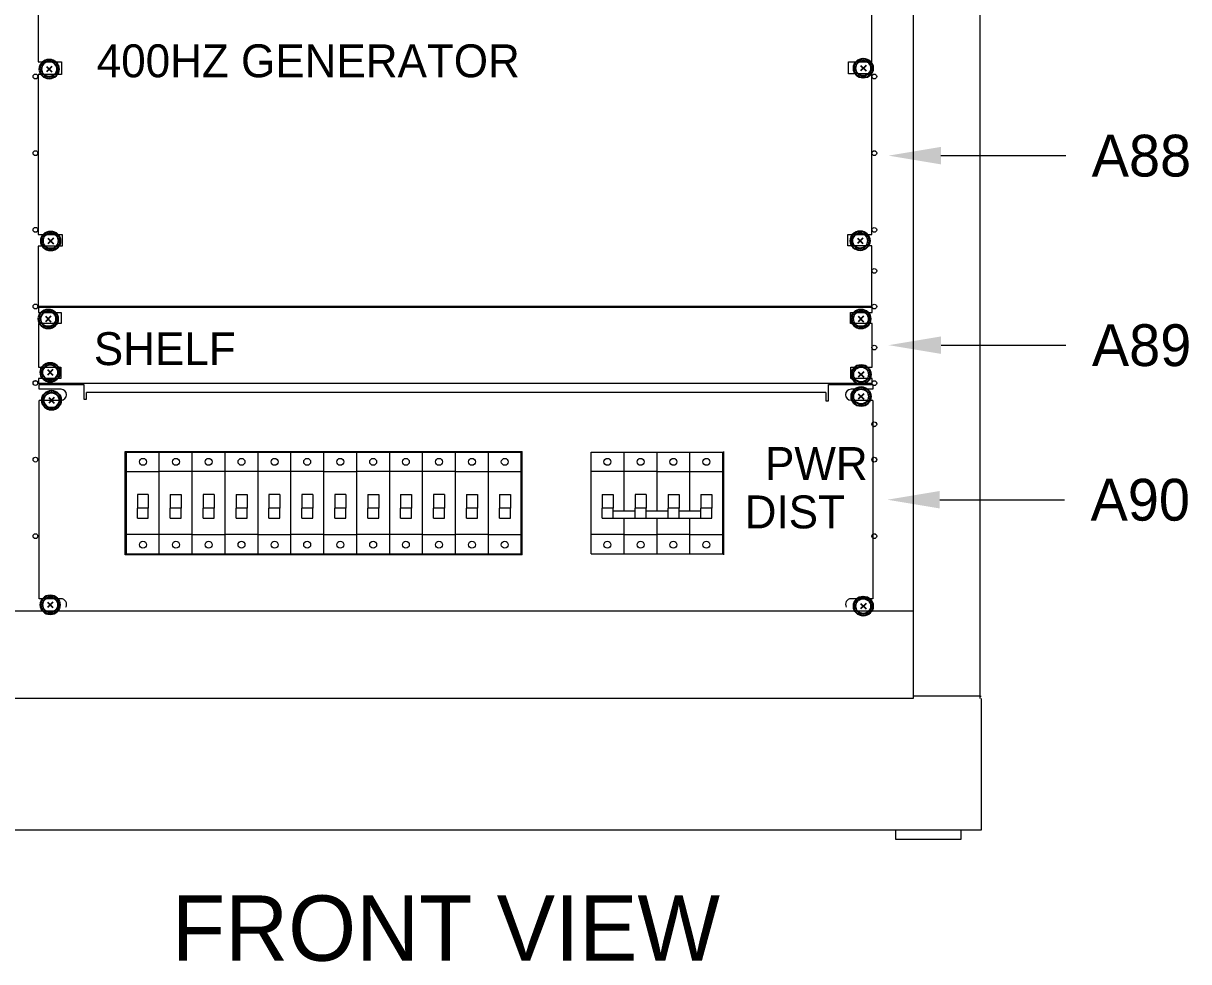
# Model space of a CAD drawing. Header units: inches. Extents: x -0.6 to 43.4, y -0.5 to 33.5.
# Drawn here: x 2.475 to 6.412, y 15.798 to 18.969 of the extents above; entities that cross this region are included whole.
import ezdxf
from ezdxf.enums import TextEntityAlignment as Align

# ---------------------------------------------------------------- set-up
doc = ezdxf.new("R2010")
doc.units = ezdxf.units.IN
doc.header["$MEASUREMENT"] = 0
doc.styles.add('dgn029', font='dgn029.shx')

# ---------------------------------------------------------------- blocks, each defined once
blk = doc.blocks.new('A$C41317C4A')
at = {"color": 7}
for p, q in [((0.156, 0.281), (0.281, 0.156)), ((0.281, 0.281), (0.156, 0.156))]:
    blk.add_line(p, q, dxfattribs=at)
for radius in [0.219, 0.175]:
    blk.add_circle((0.219, 0.219), radius, dxfattribs=at)
blk = doc.blocks.new('A$C63D57268')
at = {"linetype": 'ByBlock', "lineweight": -2}
blk.add_lwpolyline([(0.18, 0), (0.6104, 0)], dxfattribs=at)
blk.add_solid([(0.18, -0.03), (0, 0), (0.18, 0.03)])

msp = doc.modelspace()

# ---------------------------------------------------------------- linework, layer by layer
at = {"lineweight": 5}
for p, q in [((5.481, 28.3808), (5.481, 16.6872)), ((5.7075, 16.6872), (5.7075, 28.3808)), ((2.5286, 17.7321), (2.5286, 17.7483)), ((2.5286, 17.7483), (2.6791, 17.7483)), ((2.6027, 17.7321), (2.5286, 17.7321)), ((2.6791, 17.7483), (2.6791, 17.6988)), ((5.1861, 17.721), (2.688, 17.721)), ((2.688, 17.6988), (2.688, 17.721)), ((5.1861, 17.721), (5.1861, 17.6929)), ((5.195, 17.6929), (5.195, 17.7483)), ((5.195, 17.7483), (5.3455, 17.7483)), ((5.3455, 17.7321), (5.2713, 17.7321)), ((5.3455, 17.7483), (5.3455, 17.7321)), ((2.5286, 17.6951), (2.6027, 17.6951)), ((2.5286, 17.0244), (2.5286, 17.6938)), ((2.6791, 17.6988), (2.688, 17.6988)), ((5.1861, 17.6929), (5.195, 17.6929)), ((5.2713, 17.6951), (5.3455, 17.6951)), ((5.3455, 17.6938), (5.3455, 17.0244)), ((2.8193, 17.5217), (4.1605, 17.5217)), ((2.8193, 17.1732), (2.8193, 17.5217)), ((4.1605, 17.1734), (4.1605, 17.5219)), ((4.8415, 17.1734), (4.8415, 17.5219)), ((2.8232, 17.2411), (2.8232, 17.5203)), ((2.8232, 17.5203), (4.1574, 17.5203)), ((2.9343, 17.1758), (2.9343, 17.5203)), ((3.0455, 17.1758), (3.0455, 17.5203)), ((3.1567, 17.1758), (3.1567, 17.5203)), ((3.2679, 17.1758), (3.2679, 17.5203)), ((3.3791, 17.1758), (3.3791, 17.5203)), ((3.4903, 17.1758), (3.4903, 17.5203)), ((3.6015, 17.1758), (3.6015, 17.5203)), ((3.7127, 17.1758), (3.7127, 17.5203)), ((3.8239, 17.1758), (3.8239, 17.5203)), ((3.9351, 17.1758), (3.9351, 17.5203)), ((4.0463, 17.1758), (4.0463, 17.5203)), ((4.1574, 17.1758), (4.1574, 17.5203)), ((4.3937, 17.1758), (4.3937, 17.5203)), ((4.3937, 17.5203), (4.8384, 17.5203)), ((4.5049, 17.3218), (4.5049, 17.5203)), ((4.616, 17.3218), (4.616, 17.5203)), ((4.7272, 17.3218), (4.7272, 17.5203)), ((4.8384, 17.1758), (4.8384, 17.5203)), ((2.8232, 17.4542), (2.9343, 17.4542)), ((3.0455, 17.4542), (2.9343, 17.4542)), ((3.1567, 17.4542), (3.0455, 17.4542)), ((3.2679, 17.4542), (3.1567, 17.4542)), ((3.3791, 17.4542), (3.2679, 17.4542)), ((3.4903, 17.4542), (3.3791, 17.4542)), ((3.3791, 17.2411), (3.3791, 17.4542)), ((3.4903, 17.4542), (3.6015, 17.4542)), ((3.7127, 17.4542), (3.6015, 17.4542)), ((3.8239, 17.4542), (3.7127, 17.4542)), ((3.9351, 17.4542), (3.8239, 17.4542)), ((3.9351, 17.4542), (4.0463, 17.4542)), ((3.9351, 17.2411), (3.9351, 17.4542)), ((4.0463, 17.4542), (4.1574, 17.4542)), ((4.5049, 17.4542), (4.3937, 17.4542)), ((4.616, 17.4542), (4.5049, 17.4542)), ((4.616, 17.4542), (4.7272, 17.4542)), ((4.7272, 17.4542), (4.8384, 17.4542)), ((2.8973, 17.3772), (2.8602, 17.3772)), ((2.8602, 17.3772), (2.8602, 17.3303)), ((2.8973, 17.3772), (2.8973, 17.3303)), ((2.9714, 17.3772), (3.0085, 17.3772)), ((2.9714, 17.3772), (2.9714, 17.3303)), ((3.0085, 17.3772), (3.0085, 17.3303)), ((3.1197, 17.3772), (3.0826, 17.3772)), ((3.0826, 17.3772), (3.0826, 17.3303)), ((3.1197, 17.3772), (3.1197, 17.3303)), ((3.1938, 17.3772), (3.2309, 17.3772)), ((3.1938, 17.3772), (3.1938, 17.3303)), ((3.2309, 17.3772), (3.2309, 17.3303)), ((3.342, 17.3772), (3.305, 17.3772)), ((3.305, 17.3772), (3.305, 17.3303)), ((3.342, 17.3772), (3.342, 17.3303)), ((3.4532, 17.3772), (3.4162, 17.3772)), ((3.4162, 17.3772), (3.4162, 17.3303)), ((3.4532, 17.3772), (3.4532, 17.3303)), ((3.5644, 17.3772), (3.5274, 17.3772)), ((3.5274, 17.3772), (3.5274, 17.3303)), ((3.5644, 17.3772), (3.5644, 17.3303)), ((3.6386, 17.3772), (3.6756, 17.3772)), ((3.6386, 17.3772), (3.6386, 17.3303)), ((3.6756, 17.3772), (3.6756, 17.3303)), ((3.7497, 17.3772), (3.7497, 17.3303)), ((3.7497, 17.3772), (3.7868, 17.3772)), ((3.7868, 17.3772), (3.7868, 17.3303)), ((3.898, 17.3772), (3.8609, 17.3772)), ((3.8609, 17.3772), (3.8609, 17.3303)), ((3.898, 17.3772), (3.898, 17.3303)), ((3.9721, 17.3772), (3.9721, 17.3303)), ((3.9721, 17.3772), (4.0092, 17.3772)), ((4.0092, 17.3772), (4.0092, 17.3303)), ((4.0833, 17.3772), (4.1204, 17.3772)), ((4.0833, 17.3772), (4.0833, 17.3303)), ((4.1204, 17.3772), (4.1204, 17.3303)), ((4.4307, 17.3772), (4.4307, 17.3303)), ((4.4307, 17.3772), (4.4678, 17.3772)), ((4.4678, 17.3772), (4.4678, 17.3303)), ((4.579, 17.3772), (4.5419, 17.3772)), ((4.5419, 17.3772), (4.5419, 17.3303)), ((4.579, 17.3772), (4.579, 17.3303)), ((4.6531, 17.3772), (4.6531, 17.3303)), ((4.6531, 17.3772), (4.6902, 17.3772)), ((4.6902, 17.3772), (4.6902, 17.3303)), ((4.7643, 17.3772), (4.8014, 17.3772)), ((4.7643, 17.3772), (4.7643, 17.3303)), ((4.8014, 17.3772), (4.8014, 17.3303)), ((2.8602, 17.2963), (2.8602, 17.3303)), ((2.8973, 17.3303), (2.8602, 17.3303)), ((2.8973, 17.2963), (2.8973, 17.3303)), ((2.8973, 17.2993), (2.8973, 17.3303)), ((3.0085, 17.3303), (2.9714, 17.3303)), ((2.9714, 17.2963), (2.9714, 17.3303)), ((3.0085, 17.2963), (3.0085, 17.3303)), ((3.0085, 17.2993), (3.0085, 17.3303)), ((3.1197, 17.3303), (3.0826, 17.3303)), ((3.0826, 17.2963), (3.0826, 17.3303)), ((3.1197, 17.2963), (3.1197, 17.3303)), ((3.1197, 17.2993), (3.1197, 17.3303)), ((3.2309, 17.3303), (3.1938, 17.3303)), ((3.1938, 17.2963), (3.1938, 17.3303)), ((3.2309, 17.2963), (3.2309, 17.3303)), ((3.2309, 17.2993), (3.2309, 17.3303)), ((3.342, 17.3303), (3.305, 17.3303)), ((3.305, 17.2963), (3.305, 17.3303)), ((3.342, 17.2963), (3.342, 17.3303)), ((3.342, 17.2993), (3.342, 17.3303)), ((3.4532, 17.3303), (3.4162, 17.3303)), ((3.4162, 17.2963), (3.4162, 17.3303)), ((3.4532, 17.2963), (3.4532, 17.3303)), ((3.4532, 17.2993), (3.4532, 17.3303)), ((3.5644, 17.3303), (3.5274, 17.3303)), ((3.5274, 17.2963), (3.5274, 17.3303)), ((3.5644, 17.2963), (3.5644, 17.3303)), ((3.5644, 17.2993), (3.5644, 17.3303)), ((3.6756, 17.3303), (3.6386, 17.3303)), ((3.6386, 17.2963), (3.6386, 17.3303)), ((3.6756, 17.2963), (3.6756, 17.3303)), ((3.6756, 17.2993), (3.6756, 17.3303)), ((3.7497, 17.2963), (3.7497, 17.3303)), ((3.7868, 17.3303), (3.7497, 17.3303)), ((3.7868, 17.2963), (3.7868, 17.3303)), ((3.7868, 17.2993), (3.7868, 17.3303)), ((3.898, 17.3303), (3.8609, 17.3303)), ((3.8609, 17.2963), (3.8609, 17.3303)), ((3.898, 17.2963), (3.898, 17.3303)), ((3.898, 17.2993), (3.898, 17.3303)), ((3.9721, 17.2963), (3.9721, 17.3303)), ((4.0092, 17.3303), (3.9721, 17.3303)), ((4.0092, 17.2963), (4.0092, 17.3303)), ((4.0092, 17.2993), (4.0092, 17.3303)), ((4.1204, 17.3303), (4.0833, 17.3303)), ((4.0833, 17.2963), (4.0833, 17.3303)), ((4.1204, 17.2963), (4.1204, 17.3303)), ((4.1204, 17.2993), (4.1204, 17.3303)), ((4.4307, 17.2963), (4.4307, 17.3303)), ((4.4678, 17.3303), (4.4307, 17.3303)), ((4.4678, 17.2963), (4.4678, 17.3303)), ((4.4678, 17.2993), (4.4678, 17.3303)), ((4.579, 17.3303), (4.5419, 17.3303)), ((4.5419, 17.2963), (4.5419, 17.3303)), ((4.579, 17.2963), (4.579, 17.3303)), ((4.579, 17.2993), (4.579, 17.3303)), ((4.6531, 17.2963), (4.6531, 17.3303)), ((4.6902, 17.3303), (4.6531, 17.3303)), ((4.6902, 17.2963), (4.6902, 17.3303)), ((4.6902, 17.2993), (4.6902, 17.3303)), ((4.8014, 17.3303), (4.7643, 17.3303)), ((4.7643, 17.2963), (4.7643, 17.3303)), ((4.8014, 17.2963), (4.8014, 17.3303)), ((4.8014, 17.2993), (4.8014, 17.3303)), ((2.8602, 17.2963), (2.8973, 17.2963)), ((2.9714, 17.2963), (3.0085, 17.2963)), ((3.0826, 17.2963), (3.1197, 17.2963)), ((3.1938, 17.2963), (3.2309, 17.2963)), ((3.305, 17.2963), (3.342, 17.2963)), ((3.4162, 17.2963), (3.4532, 17.2963)), ((3.5274, 17.2963), (3.5644, 17.2963)), ((3.6386, 17.2963), (3.6756, 17.2963)), ((3.7497, 17.2963), (3.7868, 17.2963)), ((3.8609, 17.2963), (3.898, 17.2963)), ((3.9721, 17.2963), (4.0092, 17.2963)), ((4.0833, 17.2963), (4.1204, 17.2963)), ((4.4307, 17.2963), (4.4678, 17.2963)), ((4.4678, 17.3218), (4.5419, 17.3218)), ((4.4678, 17.2963), (4.5419, 17.2963)), ((4.5049, 17.1758), (4.5049, 17.2963)), ((4.5419, 17.2963), (4.579, 17.2963)), ((4.579, 17.3218), (4.6531, 17.3218)), ((4.579, 17.2963), (4.6531, 17.2963)), ((4.616, 17.1758), (4.616, 17.2963)), ((4.6531, 17.2963), (4.6902, 17.2963)), ((4.6902, 17.3218), (4.7643, 17.3218)), ((4.6902, 17.2963), (4.7643, 17.2963)), ((4.7272, 17.1758), (4.7272, 17.2963)), ((4.7643, 17.2963), (4.8014, 17.2963)), ((2.8232, 17.1758), (2.8232, 17.2419)), ((2.9343, 17.2411), (2.8232, 17.2411)), ((3.0455, 17.2411), (2.9343, 17.2411)), ((3.0455, 17.2411), (3.1567, 17.2411)), ((3.2679, 17.2411), (3.1567, 17.2411)), ((3.2679, 17.2411), (3.3791, 17.2411)), ((3.4903, 17.2411), (3.3791, 17.2411)), ((3.4903, 17.2411), (3.6015, 17.2411)), ((3.7127, 17.2411), (3.6015, 17.2411)), ((3.8239, 17.2411), (3.7127, 17.2411)), ((3.8239, 17.2411), (3.9351, 17.2411)), ((4.0463, 17.2411), (3.9351, 17.2411)), ((4.0463, 17.2411), (4.1574, 17.2411)), ((4.5049, 17.2411), (4.3937, 17.2411)), ((4.5049, 17.2411), (4.616, 17.2411)), ((4.7272, 17.2411), (4.616, 17.2411)), ((4.7272, 17.2411), (4.8384, 17.2411)), ((4.1605, 17.1732), (2.8193, 17.1732)), ((2.8226, 17.1758), (4.1569, 17.1758)), ((4.3937, 17.1758), (4.8384, 17.1758)), ((2.6027, 17.0244), (2.5286, 17.0244)), ((5.3455, 17.0244), (5.2713, 17.0244)), ((2.3745, 16.9837), (5.481, 16.9837)), ((5.7079, 16.6956), (5.4814, 16.6956)), ((5.7079, 16.6956), (5.7112, 16.6956)), ((5.481, 16.6872), (2.3745, 16.6872)), ((5.7108, 16.6872), (5.7108, 16.2424)), ((5.7108, 16.2424), (2.1527, 16.2424)), ((5.4216, 16.2424), (5.4216, 16.2128)), ((5.644, 16.2128), (5.644, 16.2424)), ((5.4216, 16.2128), (5.644, 16.2128))]:
    msp.add_line(p, q, dxfattribs=at)
at = {"lineweight": 5, "flags": 128}
for points in [[(2.5256, 19.0476), (2.5256, 18.8379), (2.6044, 18.8379), (2.6044, 18.7961), (2.5256, 18.7961), (2.5256, 18.2549), (2.6062, 18.2549), (2.6062, 18.2155), (2.5256, 18.2155), (2.5256, 18.0131), (5.3415, 18.0131), (5.3415, 18.2173), (5.2609, 18.2173), (5.2609, 18.2549), (5.3415, 18.2549), (5.3415, 18.7973), (5.2627, 18.7973), (5.2627, 18.838), (5.3415, 18.838), (5.3415, 19.0476), (2.5256, 19.0476)], [(2.5266, 18.0086), (2.5266, 17.9914), (2.6027, 17.9914), (2.6027, 17.9545), (2.5266, 17.9545), (2.5266, 17.8071), (2.6015, 17.8071), (2.6015, 17.7691), (2.5266, 17.7691), (2.5266, 17.753), (5.3424, 17.753), (5.3424, 17.7691), (5.2707, 17.7691), (5.2707, 17.8065), (5.3428, 17.8065), (5.3428, 17.9545), (5.2697, 17.9545), (5.2697, 17.9917), (5.3424, 17.9917), (5.3424, 18.008), (2.5266, 18.0086)]]:
    msp.add_lwpolyline(points, dxfattribs=at)
at = {"lineweight": 5}
for centre, radius in [((2.516, 18.7891), 0.00808), ((2.516, 18.7889), 0.00808), ((5.3499, 18.7888), 0.00808), ((5.3499, 18.7886), 0.00808), ((2.516, 18.53), 0.00808), ((2.516, 18.5299), 0.00808), ((5.3499, 18.5298), 0.00808), ((5.3499, 18.5296), 0.00808), ((2.516, 18.271), 0.00808), ((2.516, 18.2708), 0.00808), ((5.3499, 18.2707), 0.00808), ((5.3499, 18.2706), 0.00808), ((5.3499, 18.1322), 0.00808), ((5.3499, 18.132), 0.00808), ((2.516, 18.012), 0.00808), ((2.516, 18.0119), 0.00808), ((5.3499, 18.0117), 0.00808), ((5.3499, 18.0117), 0.00808), ((5.3499, 17.8731), 0.00808), ((5.3499, 17.873), 0.00808), ((2.516, 17.7534), 0.00808), ((2.516, 17.7531), 0.00808), ((5.3499, 17.7528), 0.00808), ((5.3499, 17.6141), 0.00808), ((5.3499, 17.6139), 0.00808), ((2.516, 17.4946), 0.00808), ((2.8793, 17.4871), 0.0117), ((2.9906, 17.4871), 0.0117), ((3.1009, 17.4871), 0.0117), ((3.2121, 17.4871), 0.0117), ((3.324, 17.4871), 0.0117), ((3.4339, 17.4871), 0.0117), ((3.5458, 17.4871), 0.0117), ((3.657, 17.4871), 0.0117), ((3.7674, 17.4871), 0.0117), ((3.8793, 17.4871), 0.0117), ((3.9905, 17.4871), 0.0117), ((4.1016, 17.4871), 0.0117), ((4.4483, 17.4871), 0.0117), ((4.5603, 17.4871), 0.0117), ((4.6714, 17.4871), 0.0117), ((4.7826, 17.4871), 0.0117), ((5.3499, 17.4946), 0.00808), ((5.3499, 17.4943), 0.00808), ((2.516, 17.2363), 0.00808), ((2.516, 17.236), 0.00808), ((2.8793, 17.2071), 0.0117), ((2.9906, 17.2071), 0.0117), ((3.1009, 17.2071), 0.0117), ((3.2121, 17.2071), 0.0117), ((3.324, 17.2071), 0.0117), ((3.4339, 17.2071), 0.0117), ((3.5458, 17.2071), 0.0117), ((3.657, 17.2071), 0.0117), ((3.7674, 17.2071), 0.0117), ((3.8793, 17.2071), 0.0117), ((3.9905, 17.2071), 0.0117), ((4.1016, 17.2071), 0.0117), ((4.4483, 17.2071), 0.0117), ((4.5603, 17.2071), 0.0117), ((4.6714, 17.2071), 0.0117), ((4.7826, 17.2071), 0.0117), ((5.3499, 17.236), 0.00808), ((5.3499, 17.2357), 0.00808)]:
    msp.add_circle(centre, radius, dxfattribs=at)
for centre, start, end in [((2.6027, 17.7136), 270, 90), ((5.2713, 17.7136), 90, 270), ((2.6027, 17.0059), 330, 90), ((5.2713, 17.0059), 90, 210)]:
    msp.add_arc(centre, 0.0185, start, end, dxfattribs=at)

# ---------------------------------------------------------------- block references
for name, p, xscale, yscale, zscale in [('A$C41317C4A', (2.53, 18.7815), 0.1482431328, 0.1482431328, 0.1482431328), ('A$C41317C4A', (5.2803, 18.7843), 0.1482431328, 0.1482431328, 0.1482431328), ('A$C63D57268', (5.3984, 18.5215), 0.98019841838688, 0.98019841838688, 0.98019841838688), ('A$C41317C4A', (2.535, 18.2008), 0.1482431328, 0.1482431328, 0.1482431328), ('A$C41317C4A', (5.2696, 18.2015), 0.1482431328, 0.1482431328, 0.1482431328), ('A$C41317C4A', (2.5268, 17.9372), 0.1482431328, 0.1482431328, 0.1482431328), ('A$C41317C4A', (5.2722, 17.9373), 0.1482431328, 0.1482431328, 0.1482431328), ('A$C63D57268', (5.3989, 17.8812), 0.98019841838688, 0.98019841838688, 0.98019841838688), ('A$C41317C4A', (2.5333, 17.757), 0.1482431328, 0.1482431328, 0.1482431328), ('A$C41317C4A', (5.2728, 17.7497), 0.1482431328, 0.1482431328, 0.1482431328), ('A$C41317C4A', (2.5378, 17.6626), 0.1482431328, 0.1482431328, 0.1482431328), ('A$C41317C4A', (5.2728, 17.6751), 0.1482431328, 0.1482431328, 0.1482431328), ('A$C63D57268', (5.3945, 17.3591), 0.98019841838688, 0.98019841838688, 0.98019841838688), ('A$C41317C4A', (2.5334, 16.9716), 0.1482431328, 0.1482431328, 0.1482431328), ('A$C41317C4A', (5.2803, 16.9673), 0.1482431328, 0.1482431328, 0.1482431328)]:
    msp.add_blockref(name, p, dxfattribs=dict(at, xscale=xscale, yscale=yscale, zscale=zscale))

# ---------------------------------------------------------------- texts
at = {"lineweight": 5, "style": 'dgn029'}
for s, p in [('400HZ GENERATOR', (2.723, 18.8418)), ('SHELF', (2.7133, 17.8694)), ('PWR', (4.9807, 17.4814)), ('DIST', (4.912, 17.3179))]:
    msp.add_text(s, height=0.11119, dxfattribs=at).set_placement(p, align=Align.MIDDLE_LEFT)
at = {"linetype": 'Continuous', "lineweight": 5, "style": 'dgn029'}
for s, p in [('A88', (6.0845, 18.5215)), ('A89', (6.0851, 17.8812)), ('A90', (6.0806, 17.3591))]:
    msp.add_text(s, height=0.14115, dxfattribs=at).set_placement(p, align=Align.MIDDLE_LEFT)
at = {"lineweight": 5, "style": 'dgn029'}
msp.add_text('FRONT VIEW', height=0.2206, dxfattribs=at).set_placement((3.9025, 15.9119), align=Align.MIDDLE_CENTER)

doc.saveas('drawing.dxf')
